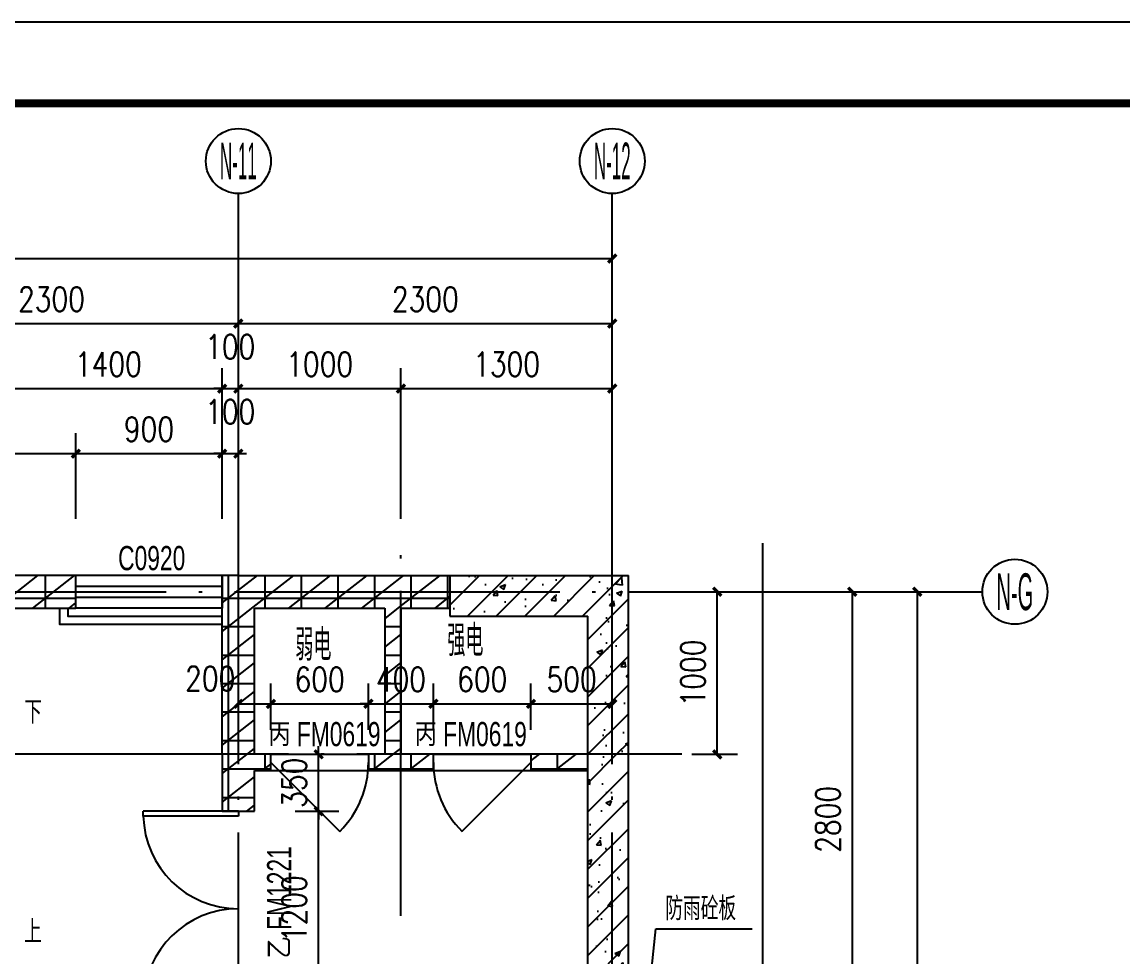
# Model space of a CAD drawing. Extents: x 718358 to 1668613, y -348838 to -159582.
# Drawn here: x 827830 to 834603, y -177032 to -171281 of the extents above; entities that cross this region are included whole.
import ezdxf
from ezdxf.enums import TextEntityAlignment as Align

# ---------------------------------------------------------------- set-up
doc = ezdxf.new("R2010")
doc.units = 0
doc.header["$LTSCALE"] = 1000
doc.linetypes.add('DOTE', pattern=[2.42, 2, -0.2, 0.02, -0.2])
for name, color, linetype in [('建-图框', 4, 'Continuous'), ('建-墙体', 2, 'Continuous'), ('建-尺寸', 73, 'Continuous'), ('建-引出', 3, 'Continuous'), ('建-影线', 8, 'Continuous'), ('建-房间名', 7, 'Continuous'), ('建-柱子', 6, 'Continuous'), ('建-符号', 3, 'Continuous'), ('建-符号说明', 7, 'Continuous'), ('建-轴标', 3, 'Continuous'), ('建-轴网', 14, 'DOTE'), ('建-门', 4, 'Continuous'), ('建-门窗', 4, 'Continuous'), ('建-门窗-编号', 7, 'Continuous'), ('建-阳台', 5, 'Continuous')]:
    doc.layers.add(name, color=color, linetype=linetype)
doc.styles.add('_TCH_AXIS', font='gt宽度调整.shx', dxfattribs={"bigfont": 'gt国标汉字.shx'})
doc.styles.add('_TCH_DIM', font='gt单线西文.shx', dxfattribs={"width": 0.8, "bigfont": 'gt单线中文.shx'})
doc.styles.add('_TCH_WINDOW', font='gt单线西文.shx', dxfattribs={"height": 3.5, "bigfont": 'gt单线中文.shx'})
doc.styles.add('DIM_FONT', font='SIMPLEX.shx', dxfattribs={"width": 0.8, "bigfont": 'GBCBIG.shx'})
doc.dimstyles.new('DIMN50', dxfattribs={"dimscale": 0.5, "dimtxt": 300, "dimasz": 100, "dimexe": 250, "dimexo": 300, "dimgap": 150, "dimtad": 1, "dimdec": 0, "dimzin": 0, "dimdsep": 46, "dimtxsty": 'DIM_FONT', "dimblk": 'ARCHTICK', "dimcen": 0.09, "dimdle": 1, "dimclrt": 7, "dimazin": 2, "dimtfac": 1, "dimtdec": 0, "dimtix": 1, "dimtmove": 2, "dimatfit": 3, "dimldrblk": 'ARCHTICK', "dimfxl": 1, "dimtolj": 1, "dimtzin": 0, "dimarcsym": 0})
pattern_1 = [(0, (0, 0), (0, 175), []), (37.875, (200, 0), (-84.807639, 109.038328), []), (90, (200, 0), (-225, 1e-14), [])]
pattern_2 = [(45, (0, 0), (-88.388348, 88.388348), []), (50, (0, 0), (358.63009, -31.37607), [37.5, -412.5]), (355, (0, 0), (-69.37567, 376.09607), [30, -330]), (100.4514, (29.9, -2.6), (289.25469, 344.71977), [31.8701, -350.57106]), (46.1842, (0, 100), (533.62052, -82.7595), [56.25, -618.75]), (96.6356, (44.47, 93.1), (467.33135, 487.05894), [47.80514, -525.8565]), (351.1842, (0, 100), (467.33097, 487.0593), [45, -495]), (21, (50, 75), (298.45353, -201.30945), [37.5, -412.5]), (326, (50, 75), (121.65767, 362.57502), [30, -330]), (71.4514, (74.87, 58.22), (420.11131, 161.26525), [31.8701, -350.57106]), (37.5, (0, 0), (6.079928, 166.446927), [0, -326, 0, -335, 0, -331.25]), (7.5, (0, 0), (131.53477, 197.205856), [0, -191, 0, -318.5, 0, -126.25]), (327.5, (-111.5, 0), (266.911218, -11.277436), [0, -125, 0, -390, 0, -517.5]), (317.5, (-161.5, 0), (291.593085, 50.05249), [0, -162.5, 0, -259, 0, -367.5])]

# ---------------------------------------------------------------- blocks, each defined once
blk = doc.blocks.new('_ArchTick')
at = {"color": 0, "linetype": 'ByBlock', "const_width": 0.4}
blk.add_lwpolyline([(-0.5, -0.5), (0.5, 0.5)], dxfattribs=at)
blk = doc.blocks.new('*D2259')
at = {"layer": 'Defpoints', "color": 0, "transparency": 16777216}
for p in [(829361.3, -176135.2), (829655.2, -176135.2), (829361.3, -177335.2)]:
    blk.add_point(p, dxfattribs=at)
at = {"layer": '建-尺寸', "color": 0, "lineweight": -2, "transparency": 16777216}
for p, q in [((829511.3, -176135.2), (829780.2, -176135.2)), ((829655.2, -177335.7), (829655.2, -176134.7)), ((829511.3, -177335.2), (829780.2, -177335.2))]:
    blk.add_line(p, q, dxfattribs=at)
at = {"layer": '建-尺寸', "color": 0, "lineweight": -2, "transparency": 16777216, "xscale": 50, "yscale": 50, "zscale": 50}
for p, rotation in [((829655.2, -176135.2), 90), ((829655.2, -177335.2), 270)]:
    blk.add_blockref('_ArchTick', p, dxfattribs=dict(at, rotation=rotation))
at = {"layer": '建-尺寸', "color": 7, "transparency": 16777216, "insert": (829505.2, -176735.2), "char_height": 150, "attachment_point": 5, "rotation": 90, "style": 'DIM_FONT'}
blk.add_mtext('\\A1;1200', dxfattribs=at)
blk = doc.blocks.new('*D2260')
at = {"layer": 'Defpoints', "color": 0, "transparency": 16777216}
for p in [(829361.3, -175785.2), (829655.2, -175785.2), (829361.3, -176135.2)]:
    blk.add_point(p, dxfattribs=at)
at = {"layer": '建-尺寸', "color": 0, "lineweight": -2, "transparency": 16777216}
for p, q in [((829655.2, -175785.2), (829655.2, -175735.2)), ((829511.3, -175785.2), (829780.2, -175785.2)), ((829655.2, -176135.2), (829655.2, -175785.2)), ((829511.3, -176135.2), (829780.2, -176135.2)), ((829655.2, -176135.2), (829655.2, -176185.2))]:
    blk.add_line(p, q, dxfattribs=at)
at = {"layer": '建-尺寸', "color": 0, "lineweight": -2, "transparency": 16777216, "xscale": 50, "yscale": 50, "zscale": 50}
for p, rotation in [((829655.2, -175785.2), 270), ((829655.2, -176135.2), 90)]:
    blk.add_blockref('_ArchTick', p, dxfattribs=dict(at, rotation=rotation))
at = {"layer": '建-尺寸', "color": 7, "transparency": 16777216, "insert": (829505.2, -175960.2), "char_height": 150, "attachment_point": 5, "rotation": 90, "style": 'DIM_FONT'}
blk.add_mtext('\\A1;350', dxfattribs=at)
blk = doc.blocks.new('*D2261')
at = {"layer": 'Defpoints', "color": 0, "transparency": 16777216}
for p in [(831800.7, -174785.2), (832107.3, -174785.2), (831800.7, -175785.2)]:
    blk.add_point(p, dxfattribs=at)
at = {"layer": '建-尺寸', "color": 0, "lineweight": -2, "transparency": 16777216}
for p, q in [((831950.7, -174785.2), (832232.3, -174785.2)), ((832107.3, -175785.7), (832107.3, -174784.7)), ((831950.7, -175785.2), (832232.3, -175785.2))]:
    blk.add_line(p, q, dxfattribs=at)
at = {"layer": '建-尺寸', "color": 0, "lineweight": -2, "transparency": 16777216, "xscale": 50, "yscale": 50, "zscale": 50}
for p, rotation in [((832107.3, -174785.2), 90), ((832107.3, -175785.2), 270)]:
    blk.add_blockref('_ArchTick', p, dxfattribs=dict(at, rotation=rotation))
at = {"layer": '建-尺寸', "color": 7, "transparency": 16777216, "insert": (831957.3, -175285.2), "char_height": 150, "attachment_point": 5, "rotation": 90, "style": 'DIM_FONT'}
blk.add_mtext('\\A1;1000', dxfattribs=at)
blk = doc.blocks.new('*D2262')
at = {"layer": 'Defpoints', "color": 0, "transparency": 16777216}
for p in [(829361.3, -175474.7), (829161.3, -175785.2), (829361.3, -175785.2)]:
    blk.add_point(p, dxfattribs=at)
at = {"layer": '建-尺寸', "color": 0, "lineweight": -2, "transparency": 16777216}
for p, q in [((829161.3, -175635.2), (829161.3, -175349.7)), ((829361.3, -175635.2), (829361.3, -175349.7)), ((829160.8, -175474.7), (829361.8, -175474.7))]:
    blk.add_line(p, q, dxfattribs=at)
at = {"layer": '建-尺寸', "color": 0, "lineweight": -2, "transparency": 16777216, "xscale": 50, "yscale": 50, "zscale": 50, "rotation": 180}
blk.add_blockref('_ArchTick', (829161.3, -175474.7), dxfattribs=at)
at = {"layer": '建-尺寸', "color": 0, "lineweight": -2, "transparency": 16777216, "xscale": 50, "yscale": 50, "zscale": 50}
blk.add_blockref('_ArchTick', (829361.3, -175474.7), dxfattribs=at)
at = {"layer": '建-尺寸', "color": 7, "transparency": 16777216, "insert": (828987.9, -175319.7), "char_height": 150, "attachment_point": 5, "style": 'DIM_FONT'}
blk.add_mtext('\\A1;200', dxfattribs=at)
blk = doc.blocks.new('*D2263')
at = {"layer": 'Defpoints', "color": 0, "transparency": 16777216}
for p in [(829961.3, -175474.7), (829361.3, -175785.2), (829961.3, -175785.2)]:
    blk.add_point(p, dxfattribs=at)
at = {"layer": '建-尺寸', "color": 0, "lineweight": -2, "transparency": 16777216}
for p, q in [((829361.3, -175635.2), (829361.3, -175349.7)), ((829961.3, -175635.2), (829961.3, -175349.7)), ((829360.8, -175474.7), (829961.8, -175474.7))]:
    blk.add_line(p, q, dxfattribs=at)
at = {"layer": '建-尺寸', "color": 0, "lineweight": -2, "transparency": 16777216, "xscale": 50, "yscale": 50, "zscale": 50, "rotation": 180}
blk.add_blockref('_ArchTick', (829361.3, -175474.7), dxfattribs=at)
at = {"layer": '建-尺寸', "color": 0, "lineweight": -2, "transparency": 16777216, "xscale": 50, "yscale": 50, "zscale": 50}
blk.add_blockref('_ArchTick', (829961.3, -175474.7), dxfattribs=at)
at = {"layer": '建-尺寸', "color": 7, "transparency": 16777216, "insert": (829661.3, -175324.7), "char_height": 150, "attachment_point": 5, "style": 'DIM_FONT'}
blk.add_mtext('\\A1;600', dxfattribs=at)
blk = doc.blocks.new('*D2264')
at = {"layer": 'Defpoints', "color": 0, "transparency": 16777216}
for p in [(830361.3, -175474.7), (829961.3, -175785.2), (830361.3, -175785.2)]:
    blk.add_point(p, dxfattribs=at)
at = {"layer": '建-尺寸', "color": 0, "lineweight": -2, "transparency": 16777216}
for p, q in [((829961.3, -175635.2), (829961.3, -175349.7)), ((830361.3, -175635.2), (830361.3, -175349.7)), ((829961.3, -175474.7), (829911.3, -175474.7)), ((829961.3, -175474.7), (830361.3, -175474.7)), ((830361.3, -175474.7), (830411.3, -175474.7))]:
    blk.add_line(p, q, dxfattribs=at)
at = {"layer": '建-尺寸', "color": 0, "lineweight": -2, "transparency": 16777216, "xscale": 50, "yscale": 50, "zscale": 50}
blk.add_blockref('_ArchTick', (829961.3, -175474.7), dxfattribs=at)
at = {"layer": '建-尺寸', "color": 0, "lineweight": -2, "transparency": 16777216, "xscale": 50, "yscale": 50, "zscale": 50, "rotation": 180}
blk.add_blockref('_ArchTick', (830361.3, -175474.7), dxfattribs=at)
at = {"layer": '建-尺寸', "color": 7, "transparency": 16777216, "insert": (830161.3, -175324.7), "char_height": 150, "attachment_point": 5, "style": 'DIM_FONT'}
blk.add_mtext('\\A1;400', dxfattribs=at)
blk = doc.blocks.new('*D2265')
at = {"layer": 'Defpoints', "color": 0, "transparency": 16777216}
for p in [(830961.3, -175474.7), (830361.3, -175785.2), (830961.3, -175785.2)]:
    blk.add_point(p, dxfattribs=at)
at = {"layer": '建-尺寸', "color": 0, "lineweight": -2, "transparency": 16777216}
for p, q in [((830361.3, -175635.2), (830361.3, -175349.7)), ((830961.3, -175635.2), (830961.3, -175349.7)), ((830360.8, -175474.7), (830961.8, -175474.7))]:
    blk.add_line(p, q, dxfattribs=at)
at = {"layer": '建-尺寸', "color": 0, "lineweight": -2, "transparency": 16777216, "xscale": 50, "yscale": 50, "zscale": 50, "rotation": 180}
blk.add_blockref('_ArchTick', (830361.3, -175474.7), dxfattribs=at)
at = {"layer": '建-尺寸', "color": 0, "lineweight": -2, "transparency": 16777216, "xscale": 50, "yscale": 50, "zscale": 50}
blk.add_blockref('_ArchTick', (830961.3, -175474.7), dxfattribs=at)
at = {"layer": '建-尺寸', "color": 7, "transparency": 16777216, "insert": (830661.3, -175324.7), "char_height": 150, "attachment_point": 5, "style": 'DIM_FONT'}
blk.add_mtext('\\A1;600', dxfattribs=at)
blk = doc.blocks.new('*D2266')
at = {"layer": 'Defpoints', "color": 0, "transparency": 16777216}
for p in [(831461.3, -175474.7), (830961.3, -175785.2), (831461.3, -175785.2)]:
    blk.add_point(p, dxfattribs=at)
at = {"layer": '建-尺寸', "color": 0, "lineweight": -2, "transparency": 16777216}
for p, q in [((830961.3, -175635.2), (830961.3, -175349.7)), ((831461.3, -175635.2), (831461.3, -175349.7)), ((830960.8, -175474.7), (831461.8, -175474.7))]:
    blk.add_line(p, q, dxfattribs=at)
at = {"layer": '建-尺寸', "color": 0, "lineweight": -2, "transparency": 16777216, "xscale": 50, "yscale": 50, "zscale": 50, "rotation": 180}
blk.add_blockref('_ArchTick', (830961.3, -175474.7), dxfattribs=at)
at = {"layer": '建-尺寸', "color": 0, "lineweight": -2, "transparency": 16777216, "xscale": 50, "yscale": 50, "zscale": 50}
blk.add_blockref('_ArchTick', (831461.3, -175474.7), dxfattribs=at)
at = {"layer": '建-尺寸', "color": 7, "transparency": 16777216, "insert": (831211.3, -175324.7), "char_height": 150, "attachment_point": 5, "style": 'DIM_FONT'}
blk.add_mtext('\\A1;500', dxfattribs=at)
blk = doc.blocks.new('*D2309')
at = {"layer": 'Defpoints', "color": 0, "transparency": 16777216}
for p in [(832964, -174785.2), (833338.3, -174785.2), (832964, -179885.2)]:
    blk.add_point(p, dxfattribs=at)
at = {"layer": '建-尺寸', "color": 0, "lineweight": -2, "transparency": 16777216}
for p, q in [((833114, -174785.2), (833463.3, -174785.2)), ((833338.3, -179885.7), (833338.3, -174784.7)), ((833114, -179885.2), (833463.3, -179885.2))]:
    blk.add_line(p, q, dxfattribs=at)
at = {"layer": '建-尺寸', "color": 0, "lineweight": -2, "transparency": 16777216, "xscale": 50, "yscale": 50, "zscale": 50}
for p, rotation in [((833338.3, -174785.2), 90), ((833338.3, -179885.2), 270)]:
    blk.add_blockref('_ArchTick', p, dxfattribs=dict(at, rotation=rotation))
at = {"layer": '建-尺寸', "color": 7, "transparency": 16777216, "insert": (833188.3, -177335.2), "char_height": 150, "attachment_point": 5, "rotation": 90, "style": 'DIM_FONT'}
blk.add_mtext('\\A1;5100', dxfattribs=at)
blk = doc.blocks.new('*D2310')
at = {"layer": 'Defpoints', "color": 0, "transparency": 16777216}
for p in [(832388.3, -174785.2), (832938.3, -174785.2), (832388.3, -177585.2)]:
    blk.add_point(p, dxfattribs=at)
at = {"layer": '建-尺寸', "color": 0, "lineweight": -2, "transparency": 16777216}
for p, q in [((832538.3, -174785.2), (833063.3, -174785.2)), ((832938.3, -177585.7), (832938.3, -174784.7)), ((832538.3, -177585.2), (833063.3, -177585.2))]:
    blk.add_line(p, q, dxfattribs=at)
at = {"layer": '建-尺寸', "color": 0, "lineweight": -2, "transparency": 16777216, "xscale": 50, "yscale": 50, "zscale": 50}
for p, rotation in [((832938.3, -174785.2), 90), ((832938.3, -177585.2), 270)]:
    blk.add_blockref('_ArchTick', p, dxfattribs=dict(at, rotation=rotation))
at = {"layer": '建-尺寸', "color": 7, "transparency": 16777216, "insert": (832788.3, -176185.2), "char_height": 150, "attachment_point": 5, "rotation": 90, "style": 'DIM_FONT'}
blk.add_mtext('\\A1;2800', dxfattribs=at)
blk = doc.blocks.new('*D2315')
at = {"layer": 'Defpoints', "color": 0, "transparency": 16777216}
for p in [(831461.3, -172735.7), (820561.3, -174485.7), (831461.3, -174485.7)]:
    blk.add_point(p, dxfattribs=at)
at = {"layer": '建-尺寸', "color": 0, "lineweight": -2, "transparency": 16777216}
for p, q in [((820561.3, -174335.7), (820561.3, -172610.7)), ((831461.3, -174335.7), (831461.3, -172610.7)), ((820560.8, -172735.7), (831461.8, -172735.7))]:
    blk.add_line(p, q, dxfattribs=at)
at = {"layer": '建-尺寸', "color": 0, "lineweight": -2, "transparency": 16777216, "xscale": 50, "yscale": 50, "zscale": 50, "rotation": 180}
blk.add_blockref('_ArchTick', (820561.3, -172735.7), dxfattribs=at)
at = {"layer": '建-尺寸', "color": 0, "lineweight": -2, "transparency": 16777216, "xscale": 50, "yscale": 50, "zscale": 50}
blk.add_blockref('_ArchTick', (831461.3, -172735.7), dxfattribs=at)
at = {"layer": '建-尺寸', "color": 7, "transparency": 16777216, "insert": (826011.3, -172585.7), "char_height": 150, "attachment_point": 5, "style": 'DIM_FONT'}
blk.add_mtext('\\A1;10900', dxfattribs=at)
blk = doc.blocks.new('*D2316')
at = {"layer": 'Defpoints', "color": 0, "transparency": 16777216}
for p in [(831461.3, -173135.7), (829161.3, -174485.7), (831461.3, -174485.7)]:
    blk.add_point(p, dxfattribs=at)
at = {"layer": '建-尺寸', "color": 0, "lineweight": -2, "transparency": 16777216}
for p, q in [((829161.3, -174335.7), (829161.3, -173010.7)), ((831461.3, -174335.7), (831461.3, -173010.7)), ((829160.8, -173135.7), (831461.8, -173135.7))]:
    blk.add_line(p, q, dxfattribs=at)
at = {"layer": '建-尺寸', "color": 0, "lineweight": -2, "transparency": 16777216, "xscale": 50, "yscale": 50, "zscale": 50, "rotation": 180}
blk.add_blockref('_ArchTick', (829161.3, -173135.7), dxfattribs=at)
at = {"layer": '建-尺寸', "color": 0, "lineweight": -2, "transparency": 16777216, "xscale": 50, "yscale": 50, "zscale": 50}
blk.add_blockref('_ArchTick', (831461.3, -173135.7), dxfattribs=at)
at = {"layer": '建-尺寸', "color": 7, "transparency": 16777216, "insert": (830311.3, -172985.7), "char_height": 150, "attachment_point": 5, "style": 'DIM_FONT'}
blk.add_mtext('\\A1;2300', dxfattribs=at)
blk = doc.blocks.new('*D2317')
at = {"layer": 'Defpoints', "color": 0, "transparency": 16777216}
for p in [(829161.3, -173135.7), (826861.7, -174485.7), (829161.3, -174485.7)]:
    blk.add_point(p, dxfattribs=at)
at = {"layer": '建-尺寸', "color": 0, "lineweight": -2, "transparency": 16777216}
for p, q in [((826861.7, -174335.7), (826861.7, -173010.7)), ((829161.3, -174335.7), (829161.3, -173010.7)), ((826861.2, -173135.7), (829161.8, -173135.7))]:
    blk.add_line(p, q, dxfattribs=at)
at = {"layer": '建-尺寸', "color": 0, "lineweight": -2, "transparency": 16777216, "xscale": 50, "yscale": 50, "zscale": 50, "rotation": 180}
blk.add_blockref('_ArchTick', (826861.7, -173135.7), dxfattribs=at)
at = {"layer": '建-尺寸', "color": 0, "lineweight": -2, "transparency": 16777216, "xscale": 50, "yscale": 50, "zscale": 50}
blk.add_blockref('_ArchTick', (829161.3, -173135.7), dxfattribs=at)
at = {"layer": '建-尺寸', "color": 7, "transparency": 16777216, "insert": (828011.5, -172985.7), "char_height": 150, "attachment_point": 5, "style": 'DIM_FONT'}
blk.add_mtext('\\A1;2300', dxfattribs=at)
blk = doc.blocks.new('*D2321')
at = {"layer": 'Defpoints', "color": 0, "transparency": 16777216}
for p in [(831461.3, -173535.7), (830161.3, -174485.7), (831461.3, -174485.7)]:
    blk.add_point(p, dxfattribs=at)
at = {"layer": '建-尺寸', "color": 0, "lineweight": -2, "transparency": 16777216}
for p, q in [((830161.3, -174335.7), (830161.3, -173410.7)), ((831461.3, -174335.7), (831461.3, -173410.7)), ((830160.8, -173535.7), (831461.8, -173535.7))]:
    blk.add_line(p, q, dxfattribs=at)
at = {"layer": '建-尺寸', "color": 0, "lineweight": -2, "transparency": 16777216, "xscale": 50, "yscale": 50, "zscale": 50, "rotation": 180}
blk.add_blockref('_ArchTick', (830161.3, -173535.7), dxfattribs=at)
at = {"layer": '建-尺寸', "color": 0, "lineweight": -2, "transparency": 16777216, "xscale": 50, "yscale": 50, "zscale": 50}
blk.add_blockref('_ArchTick', (831461.3, -173535.7), dxfattribs=at)
at = {"layer": '建-尺寸', "color": 7, "transparency": 16777216, "insert": (830811.3, -173385.7), "char_height": 150, "attachment_point": 5, "style": 'DIM_FONT'}
blk.add_mtext('\\A1;1300', dxfattribs=at)
blk = doc.blocks.new('*D2322')
at = {"layer": 'Defpoints', "color": 0, "transparency": 16777216}
for p in [(830161.3, -173535.7), (829161.4, -174485.7), (830161.3, -174485.7)]:
    blk.add_point(p, dxfattribs=at)
at = {"layer": '建-尺寸', "color": 0, "lineweight": -2, "transparency": 16777216}
for p, q in [((829161.4, -174335.7), (829161.4, -173410.7)), ((830161.3, -174335.7), (830161.3, -173410.7)), ((829160.9, -173535.7), (830161.8, -173535.7))]:
    blk.add_line(p, q, dxfattribs=at)
at = {"layer": '建-尺寸', "color": 0, "lineweight": -2, "transparency": 16777216, "xscale": 50, "yscale": 50, "zscale": 50, "rotation": 180}
blk.add_blockref('_ArchTick', (829161.4, -173535.7), dxfattribs=at)
at = {"layer": '建-尺寸', "color": 0, "lineweight": -2, "transparency": 16777216, "xscale": 50, "yscale": 50, "zscale": 50}
blk.add_blockref('_ArchTick', (830161.3, -173535.7), dxfattribs=at)
at = {"layer": '建-尺寸', "color": 7, "transparency": 16777216, "insert": (829661.4, -173385.7), "char_height": 150, "attachment_point": 5, "style": 'DIM_FONT'}
blk.add_mtext('\\A1;1000', dxfattribs=at)
blk = doc.blocks.new('*D2323')
at = {"layer": 'Defpoints', "color": 0, "transparency": 16777216}
for p in [(829161.4, -173535.7), (829061.3, -174485.7), (829161.4, -174485.7)]:
    blk.add_point(p, dxfattribs=at)
at = {"layer": '建-尺寸', "color": 0, "lineweight": -2, "transparency": 16777216}
for p, q in [((829061.3, -174335.7), (829061.3, -173410.7)), ((829161.4, -174335.7), (829161.4, -173410.7)), ((829061.3, -173535.7), (829011.3, -173535.7)), ((829061.3, -173535.7), (829161.4, -173535.7)), ((829161.4, -173535.7), (829211.4, -173535.7))]:
    blk.add_line(p, q, dxfattribs=at)
at = {"layer": '建-尺寸', "color": 0, "lineweight": -2, "transparency": 16777216, "xscale": 50, "yscale": 50, "zscale": 50}
blk.add_blockref('_ArchTick', (829061.3, -173535.7), dxfattribs=at)
at = {"layer": '建-尺寸', "color": 0, "lineweight": -2, "transparency": 16777216, "xscale": 50, "yscale": 50, "zscale": 50, "rotation": 180}
blk.add_blockref('_ArchTick', (829161.4, -173535.7), dxfattribs=at)
at = {"layer": '建-尺寸', "color": 7, "transparency": 16777216, "insert": (829111.4, -173278.2), "char_height": 150, "attachment_point": 5, "style": 'DIM_FONT'}
blk.add_mtext('\\A1;100', dxfattribs=at)
blk = doc.blocks.new('*D2324')
at = {"layer": 'Defpoints', "color": 0, "transparency": 16777216}
for p in [(829061.3, -173535.7), (827661.3, -174485.7), (829061.3, -174485.7)]:
    blk.add_point(p, dxfattribs=at)
at = {"layer": '建-尺寸', "color": 0, "lineweight": -2, "transparency": 16777216}
for p, q in [((827661.3, -174335.7), (827661.3, -173410.7)), ((829061.3, -174335.7), (829061.3, -173410.7)), ((827660.8, -173535.7), (829061.8, -173535.7))]:
    blk.add_line(p, q, dxfattribs=at)
at = {"layer": '建-尺寸', "color": 0, "lineweight": -2, "transparency": 16777216, "xscale": 50, "yscale": 50, "zscale": 50, "rotation": 180}
blk.add_blockref('_ArchTick', (827661.3, -173535.7), dxfattribs=at)
at = {"layer": '建-尺寸', "color": 0, "lineweight": -2, "transparency": 16777216, "xscale": 50, "yscale": 50, "zscale": 50}
blk.add_blockref('_ArchTick', (829061.3, -173535.7), dxfattribs=at)
at = {"layer": '建-尺寸', "color": 7, "transparency": 16777216, "insert": (828361.3, -173385.7), "char_height": 150, "attachment_point": 5, "style": 'DIM_FONT'}
blk.add_mtext('\\A1;1400', dxfattribs=at)
blk = doc.blocks.new('*D2328')
at = {"layer": 'Defpoints', "color": 0, "transparency": 16777216}
for p in [(829161.4, -173935.7), (829061.3, -174485.7), (829161.4, -174485.7)]:
    blk.add_point(p, dxfattribs=at)
at = {"layer": '建-尺寸', "color": 0, "lineweight": -2, "transparency": 16777216}
for p, q in [((829061.3, -174335.7), (829061.3, -173810.7)), ((829161.4, -174335.7), (829161.4, -173810.7)), ((829061.3, -173935.7), (829011.3, -173935.7)), ((829061.3, -173935.7), (829161.4, -173935.7)), ((829161.4, -173935.7), (829211.4, -173935.7))]:
    blk.add_line(p, q, dxfattribs=at)
at = {"layer": '建-尺寸', "color": 0, "lineweight": -2, "transparency": 16777216, "xscale": 50, "yscale": 50, "zscale": 50}
blk.add_blockref('_ArchTick', (829061.3, -173935.7), dxfattribs=at)
at = {"layer": '建-尺寸', "color": 0, "lineweight": -2, "transparency": 16777216, "xscale": 50, "yscale": 50, "zscale": 50, "rotation": 180}
blk.add_blockref('_ArchTick', (829161.4, -173935.7), dxfattribs=at)
at = {"layer": '建-尺寸', "color": 7, "transparency": 16777216, "insert": (829111.4, -173678.2), "char_height": 150, "attachment_point": 5, "style": 'DIM_FONT'}
blk.add_mtext('\\A1;100', dxfattribs=at)
blk = doc.blocks.new('*D2329')
at = {"layer": 'Defpoints', "color": 0, "transparency": 16777216}
for p in [(829061.3, -173935.7), (828161.3, -174485.7), (829061.3, -174485.7)]:
    blk.add_point(p, dxfattribs=at)
at = {"layer": '建-尺寸', "color": 0, "lineweight": -2, "transparency": 16777216}
for p, q in [((828161.3, -174335.7), (828161.3, -173810.7)), ((829061.3, -174335.7), (829061.3, -173810.7)), ((828160.8, -173935.7), (829061.8, -173935.7))]:
    blk.add_line(p, q, dxfattribs=at)
at = {"layer": '建-尺寸', "color": 0, "lineweight": -2, "transparency": 16777216, "xscale": 50, "yscale": 50, "zscale": 50, "rotation": 180}
blk.add_blockref('_ArchTick', (828161.3, -173935.7), dxfattribs=at)
at = {"layer": '建-尺寸', "color": 0, "lineweight": -2, "transparency": 16777216, "xscale": 50, "yscale": 50, "zscale": 50}
blk.add_blockref('_ArchTick', (829061.3, -173935.7), dxfattribs=at)
at = {"layer": '建-尺寸', "color": 7, "transparency": 16777216, "insert": (828611.3, -173785.7), "char_height": 150, "attachment_point": 5, "style": 'DIM_FONT'}
blk.add_mtext('\\A1;900', dxfattribs=at)
blk = doc.blocks.new('*D2330')
at = {"layer": 'Defpoints', "color": 0, "transparency": 16777216}
for p in [(828161.3, -173935.7), (826861.3, -174485.7), (828161.3, -174485.7)]:
    blk.add_point(p, dxfattribs=at)
at = {"layer": '建-尺寸', "color": 0, "lineweight": -2, "transparency": 16777216}
for p, q in [((826861.3, -174335.7), (826861.3, -173810.7)), ((828161.3, -174335.7), (828161.3, -173810.7)), ((826860.8, -173935.7), (828161.8, -173935.7))]:
    blk.add_line(p, q, dxfattribs=at)
at = {"layer": '建-尺寸', "color": 0, "lineweight": -2, "transparency": 16777216, "xscale": 50, "yscale": 50, "zscale": 50, "rotation": 180}
blk.add_blockref('_ArchTick', (826861.3, -173935.7), dxfattribs=at)
at = {"layer": '建-尺寸', "color": 0, "lineweight": -2, "transparency": 16777216, "xscale": 50, "yscale": 50, "zscale": 50}
blk.add_blockref('_ArchTick', (828161.3, -173935.7), dxfattribs=at)
at = {"layer": '建-尺寸', "color": 7, "transparency": 16777216, "insert": (827511.3, -173785.7), "char_height": 150, "attachment_point": 5, "style": 'DIM_FONT'}
blk.add_mtext('\\A1;1300', dxfattribs=at)

msp = doc.modelspace()

# ---------------------------------------------------------------- hatches: boundary and pattern name
at = {"layer": '建-影线'}
h = msp.add_hatch(dxfattribs=at)
h.set_pattern_fill('空心砖', color=256, scale=50, style=0)
h.set_pattern_definition(pattern_1)
h.paths.add_polyline_path([(823261.3, -174885.2), (828161.3, -174885.2), (828161.3, -174685.2), (823261.3, -174685.2)])
h = msp.add_hatch(dxfattribs=at)
h.set_pattern_fill('空心砖', color=256, scale=50, style=0)
h.set_pattern_definition(pattern_1)
h.paths.add_polyline_path([(829161.3, -174685.2), (829061.3, -174685.2), (829061.3, -174885.2), (829161.3, -174818.5)])
h = msp.add_hatch(dxfattribs=at)
h.set_pattern_fill('空心砖', color=256, scale=50, style=0)
h.set_pattern_definition(pattern_1)
h.paths.add_polyline_path([(829161.3, -174818.5), (829261.3, -174885.2), (830061.3, -174885.2), (830128, -174818.5), (830161.3, -174685.2), (829161.3, -174685.2)])
h = msp.add_hatch(dxfattribs=at)
h.set_pattern_fill('空心砖', color=256, scale=50, style=0)
h.set_pattern_definition(pattern_1)
h.paths.add_polyline_path([(830128, -174818.5), (830161.3, -174885.2), (830461.3, -174885.2), (830461.3, -174685.2), (830161.3, -174685.2)])
h = msp.add_hatch(dxfattribs=at)
h.set_pattern_fill('钢筋混凝土', color=256, scale=50, style=0)
h.set_pattern_definition(pattern_2)
h.paths.add_polyline_path([(830461.3, -174935.2), (831311.3, -174935.2), (831561.3, -174685.2), (830461.3, -174685.2)])
h = msp.add_hatch(dxfattribs=at)
h.set_pattern_fill('钢筋混凝土', color=256, scale=50, style=0)
h.set_pattern_definition(pattern_2)
h.paths.add_polyline_path([(831311.3, -175785.2), (831561.3, -175785.2), (831561.3, -174685.2), (831311.3, -174935.2)])
h = msp.add_hatch(dxfattribs=at)
h.set_pattern_fill('空心砖', color=256, scale=50, style=0)
h.set_pattern_definition(pattern_1)
h.paths.add_polyline_path([(829194.6, -175818.5), (829261.3, -175785.2), (829261.3, -174885.2), (829161.3, -174818.5), (829061.3, -174885.2), (829061.3, -175785.2)])
h = msp.add_hatch(dxfattribs=at)
h.set_pattern_fill('空心砖', color=256, scale=50, style=0)
h.set_pattern_definition(pattern_1)
h.paths.add_polyline_path([(830128, -174818.5), (830061.3, -174885.2), (830061.3, -175785.2), (830128, -175818.5), (830161.3, -175785.2), (830161.3, -174885.2)])
h = msp.add_hatch(dxfattribs=at)
h.set_pattern_fill('空心砖', color=256, scale=50, style=0)
h.set_pattern_definition(pattern_1)
h.paths.add_polyline_path([(829061.3, -175785.2), (829061.3, -176135.2), (829261.3, -176135.2), (829261.3, -175885.2), (829194.6, -175818.5)])
h = msp.add_hatch(dxfattribs=at)
h.set_pattern_fill('空心砖', color=256, scale=50, style=0)
h.set_pattern_definition(pattern_1)
h.paths.add_polyline_path([(829261.3, -175885.2), (829361.3, -175885.2), (829361.3, -175785.2), (829261.3, -175785.2), (829194.6, -175818.5)])
h = msp.add_hatch(dxfattribs=at)
h.set_pattern_fill('空心砖', color=256, scale=50, style=0)
h.set_pattern_definition(pattern_1)
h.paths.add_polyline_path([(830061.3, -175785.2), (829961.3, -175785.2), (829961.3, -175885.2), (830161.3, -175885.2), (830128, -175818.5)])
h = msp.add_hatch(dxfattribs=at)
h.set_pattern_fill('空心砖', color=256, scale=50, style=0)
h.set_pattern_definition(pattern_1)
h.paths.add_polyline_path([(830161.3, -175885.2), (830361.3, -175885.2), (830361.3, -175785.2), (830161.3, -175785.2), (830128, -175818.5)])
h = msp.add_hatch(dxfattribs=at)
h.set_pattern_fill('空心砖', color=256, scale=50, style=0)
h.set_pattern_definition(pattern_1)
h.paths.add_polyline_path([(831311.3, -175785.2), (830961.3, -175785.2), (830961.3, -175885.2), (831311.3, -175885.2)])
h = msp.add_hatch(dxfattribs=at)
h.set_pattern_fill('钢筋混凝土', color=256, scale=50, style=0)
h.set_pattern_definition(pattern_2)
h.paths.add_polyline_path([(831561.3, -177685.2), (831561.3, -175785.2), (831311.3, -175785.2), (831311.3, -177685.2)])

# ---------------------------------------------------------------- linework, layer by layer
at = {"layer": '建-图框'}
msp.add_lwpolyline([(802458.1, -200980.7), (844508.1, -200980.7), (844508.1, -171280.7), (802458.1, -171280.7)], close=True, dxfattribs=at)
at = {"layer": '建-图框', "const_width": 50}
msp.add_lwpolyline([(803708.1, -200480.7), (844008.1, -200480.7), (844008.1, -171780.7), (803708.1, -171780.7)], close=True, dxfattribs=at)
at = {"layer": '建-墙体'}
for p, q in [((828161.3, -174685.2), (823261.3, -174685.2)), ((828161.3, -174885.2), (828161.3, -174685.2)), ((829161.3, -174685.2), (829061.3, -174685.2)), ((829061.3, -174685.2), (829061.3, -174885.2)), ((829161.3, -174685.2), (830161.3, -174685.2)), ((830161.3, -174685.2), (830461.3, -174685.2)), ((823261.3, -174885.2), (828161.3, -174885.2)), ((829061.3, -175785.2), (829061.3, -174885.2)), ((829261.3, -175785.2), (829261.3, -174885.2)), ((829261.3, -174885.2), (830061.3, -174885.2)), ((830061.3, -174885.2), (830061.3, -175785.2)), ((830161.3, -174885.2), (830161.3, -175785.2)), ((830161.3, -174885.2), (830461.3, -174885.2)), ((829061.3, -175785.2), (829061.3, -176135.2)), ((829361.3, -175785.2), (829261.3, -175785.2)), ((829361.3, -175885.2), (829361.3, -175785.2)), ((830061.3, -175785.2), (829961.3, -175785.2)), ((829961.3, -175785.2), (829961.3, -175885.2)), ((830361.3, -175785.2), (830161.3, -175785.2)), ((830361.3, -175885.2), (830361.3, -175785.2)), ((831311.3, -175785.2), (830961.3, -175785.2)), ((830961.3, -175785.2), (830961.3, -175885.2)), ((829261.3, -176135.2), (829261.3, -175885.2)), ((829261.3, -175885.2), (829361.3, -175885.2)), ((829961.3, -175885.2), (830161.3, -175885.2)), ((830161.3, -175885.2), (830361.3, -175885.2)), ((830961.3, -175885.2), (831311.3, -175885.2)), ((829061.3, -176135.2), (829261.3, -176135.2))]:
    msp.add_line(p, q, dxfattribs=at)
at = {"layer": '建-引出'}
for p, q in [((831634.4, -177792.8), (831729.3, -176858.2)), ((831729.3, -176858.2), (832322.6, -176858.2))]:
    msp.add_line(p, q, dxfattribs=at)
at = {"layer": '建-柱子'}
for p, q in [((830461.3, -174685.2), (831561.3, -174685.2)), ((830461.3, -174685.2), (830461.3, -174935.2)), ((831561.3, -175785.2), (831561.3, -174685.2)), ((830461.3, -174935.2), (831311.3, -174935.2)), ((831311.3, -175785.2), (831311.3, -174935.2)), ((831311.3, -177685.2), (831311.3, -175785.2)), ((831561.3, -177685.2), (831561.3, -175785.2))]:
    msp.add_line(p, q, dxfattribs=at)
at = {"layer": '建-符号'}
msp.add_lwpolyline([(832388.3, -181092.4), (832388.3, -177845.3), (832283.3, -177807.1), (832493.3, -177770), (832388.3, -177732.8), (832388.3, -174485.7)], dxfattribs=at)
at = {"layer": '建-轴标'}
for p, q in [((829161.3, -174485.7), (829161.3, -172335.7)), ((831461.3, -174485.7), (831461.3, -172335.7)), ((832388.3, -174785.2), (833738.3, -174785.2))]:
    msp.add_line(p, q, dxfattribs=at)
for centre in [(829161.3, -172135.7), (831461.3, -172135.7), (833938.3, -174785.2)]:
    msp.add_circle(centre, 200, dxfattribs=at)
at = {"layer": '建-轴网'}
for p, q in [((829161.3, -180685.2), (829161.3, -174485.7)), ((830161.3, -176779.7), (830161.3, -174485.7)), ((831461.3, -180685.2), (831461.3, -174485.7)), ((819458, -174785.2), (832388.3, -174785.2)), ((831889.2, -175785.2), (820091.9, -175785.2))]:
    msp.add_line(p, q, dxfattribs=at)
at = {"layer": '建-门'}
for p, q in [((829361.3, -175785.2), (829961.3, -175785.2)), ((830361.3, -175785.2), (830961.3, -175785.2)), ((829361.3, -175835.2), (829785.6, -176259.5)), ((829361.3, -175885.2), (829961.3, -175885.2)), ((830361.3, -175885.2), (830961.3, -175885.2)), ((830961.3, -175835.2), (830537, -176259.5)), ((829161.3, -176135.2), (828576.3, -176135.2)), ((828576.3, -176165.2), (828576.3, -176135.2)), ((829161.3, -176135.2), (829161.3, -176165.2)), ((829161.3, -176165.2), (828576.3, -176165.2))]:
    msp.add_line(p, q, dxfattribs=at)
for centre, radius, start, end in [((829361.3, -175835.2), 600, 315, 0), ((830961.3, -175835.2), 600, 180, 225), ((829161.3, -176150.2), 585, 181.46928, 270), ((829161.3, -177320.2), 585, 90, 178.53072)]:
    msp.add_arc(centre, radius, start, end, dxfattribs=at)
at = {"layer": '建-门窗'}
for p, q in [((829061.3, -174685.2), (828161.3, -174685.2)), ((828161.3, -174885.2), (828161.3, -174685.2)), ((829061.3, -174885.2), (829061.3, -174685.2)), ((828161.3, -174751.9), (829061.3, -174751.9)), ((828161.3, -174818.5), (829061.3, -174818.5)), ((829061.3, -174885.2), (828161.3, -174885.2))]:
    msp.add_line(p, q, dxfattribs=at)
at = {"layer": '建-阳台'}
for points in [[(828061.3, -174885.2), (828061.3, -174985.2), (829061.3, -174985.2)], [(828111.3, -174885.2), (828111.3, -174935.2), (829061.3, -174935.2)]]:
    msp.add_lwpolyline(points, dxfattribs=at)

# ---------------------------------------------------------------- texts
at = {"layer": '建-房间名', "style": 'DIM_FONT', "width": 0.8}
for s, p in [('弱电', (829511.5, -175208.7)), ('强电', (830446.8, -175182))]:
    msp.add_text(s, height=192.91, dxfattribs=at).set_placement(p)
at = {"layer": '建-符号说明', "style": '_TCH_DIM', "width": 0.8}
for s, height, p in [('下', 143.3, (827843.8, -175597.7)), ('防雨砼板', 143.31, (831787.9, -176805.7)), ('上', 143.3, (827843.8, -176947.7))]:
    msp.add_text(s, height=height, dxfattribs=at).set_placement(p)
at = {"layer": '建-轴标', "style": '_TCH_AXIS'}
for s, width, p, p2 in [('N-11', 0.304348, (829048.2, -172248.8), (829274.4, -172248.8)), ('N-12', 0.269231, (831348.2, -172248.8), (831574.4, -172248.8)), ('N-G', 0.333333, (833825.2, -174898.3), (834051.5, -174898.3))]:
    msp.add_text(s, height=226.27, dxfattribs=dict(at, width=width)).set_placement(p, p2, align=Align.FIT)
at = {"layer": '建-门窗-编号', "style": '_TCH_WINDOW', "width": 0.705882}
for s, rotation, p in [('C0920', 0, (828421.3, -174652.6)), ('FM0619', 0, (829520.8, -175735.2)), ('FM0619', 0, (830420.8, -175735.2)), ('FM1221', 90, (829486.3, -176865.7))]:
    msp.add_text(s, height=148.75, rotation=rotation, dxfattribs=at).set_placement(p)
at = {"layer": '建-门窗-编号', "style": '_TCH_WINDOW'}
for s, rotation, p in [('丙', 0, (829345.8, -175735.2)), ('丙', 0, (830245.8, -175735.2)), ('乙', 90, (829486.3, -177040.7))]:
    msp.add_text(s, height=143.3, rotation=rotation, dxfattribs=at).set_placement(p)

# ---------------------------------------------------------------- dimensions: what is measured, and where the dimension line sits
at = {"layer": '建-尺寸'}
for p1, p2, distance, picture, middle in [((820561.3, -174485.7), (831461.3, -174485.7), 1750, '*D2315', (826011.3, -172585.7)), ((826861.7, -174485.7), (829161.3, -174485.7), 1350, '*D2317', (828011.5, -172985.7)), ((829161.3, -174485.7), (831461.3, -174485.7), 1350, '*D2316', (830311.3, -172985.7)), ((827661.3, -174485.7), (829061.3, -174485.7), 950, '*D2324', (828361.3, -173385.7)), ((829161.4, -174485.7), (830161.3, -174485.7), 950, '*D2322', (829661.4, -173385.7)), ((830161.3, -174485.7), (831461.3, -174485.7), 950, '*D2321', (830811.3, -173385.7)), ((826861.3, -174485.7), (828161.3, -174485.7), 550, '*D2330', (827511.3, -173785.7)), ((828161.3, -174485.7), (829061.3, -174485.7), 550, '*D2329', (828611.3, -173785.7)), ((831800.7, -175785.2), (831800.7, -174785.2), -306.7, '*D2261', (831957.3, -175285.2)), ((832388.3, -177585.2), (832388.3, -174785.2), -550, '*D2310', (832788.3, -176185.2)), ((832964, -179885.2), (832964, -174785.2), -374.3, '*D2309', (833188.3, -177335.2)), ((829361.3, -175785.2), (829961.3, -175785.2), 310.5, '*D2263', (829661.3, -175324.7)), ((829961.3, -175785.2), (830361.3, -175785.2), 310.5, '*D2264', (830161.3, -175324.7)), ((830361.3, -175785.2), (830961.3, -175785.2), 310.5, '*D2265', (830661.3, -175324.7)), ((830961.3, -175785.2), (831461.3, -175785.2), 310.5, '*D2266', (831211.3, -175324.7)), ((829361.3, -176135.2), (829361.3, -175785.2), -293.9, '*D2260', (829505.2, -175960.2)), ((829361.3, -177335.2), (829361.3, -176135.2), -293.9, '*D2259', (829505.2, -176735.2))]:
    dim = msp.add_aligned_dim(p1=p1, p2=p2, distance=distance, dimstyle='DIMN50', dxfattribs=at)
    dim.commit()
    dim.dimension.update_dxf_attribs({"geometry": picture, "text_midpoint": middle})
for base, p1, p2, picture, middle in [((829161.4, -173535.7), (829061.3, -174485.7), (829161.4, -174485.7), '*D2323', (829111.4, -173278.2)), ((829161.4, -173935.7), (829061.3, -174485.7), (829161.4, -174485.7), '*D2328', (829111.4, -173678.2)), ((829361.3, -175474.7), (829161.3, -175785.2), (829361.3, -175785.2), '*D2262', (828987.9, -175319.7))]:
    dim = msp.add_linear_dim(base=base, p1=p1, p2=p2, angle=0, dimstyle='DIMN50', dxfattribs=at)
    dim.commit()
    dim.dimension.update_dxf_attribs({"geometry": picture, "text_midpoint": middle, "dimtype": 161})

doc.saveas('drawing.dxf')
